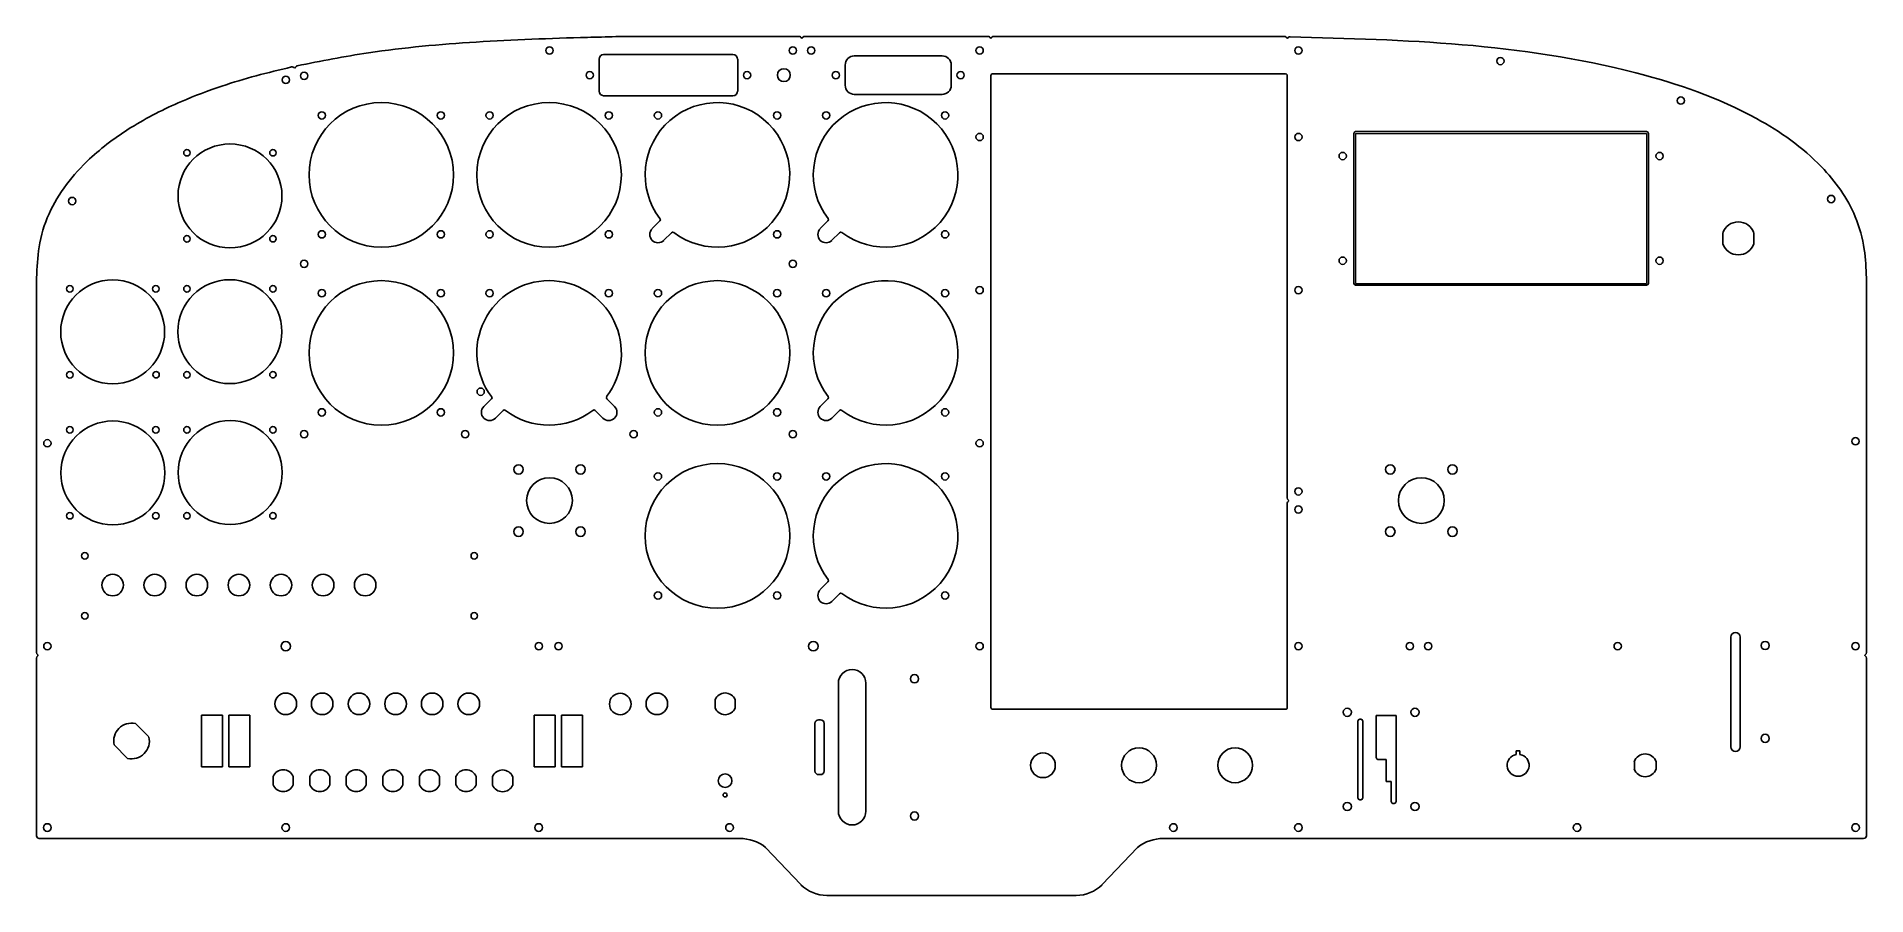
# Model space of a CAD drawing. Extents: x 1020 to 2020, y 745 to 1214.
import ezdxf

# ---------------------------------------------------------------- set-up
doc = ezdxf.new("R2010")
doc.units = 0
doc.header["$MEASUREMENT"] = 0
doc.layers.add('DEFAULT', color=7, linetype='Continuous')

msp = doc.modelspace()

# ---------------------------------------------------------------- linework, layer by layer
at = {"color": 7}
for p, q in [((1741.3, 1162.3), (1900.3, 1162.3)), ((1741.3, 1078.3), (1900.3, 1078.3)), ((1946.4, 826), (1946.4, 886)), ((1951.4, 886), (1951.4, 826)), ((1542.9, 846.5), (1702.9, 846.5)), ((1829.1, 823.9), (1831.1, 823.9)), ((1829.1, 823.9), (1829.1, 821.8)), ((1831.1, 823.9), (1831.1, 821.8))]:
    msp.add_line(p, q, dxfattribs=at)
at = {"color": 7, "lineweight": 0}
for p, q in [((1741.3, 1161.3), (1900.3, 1161.3)), ((1741.3, 1079.3), (1900.3, 1079.3))]:
    msp.add_line(p, q, dxfattribs=at)
at = {"color": 7}
for centre, radius, start, end in [((1741.3, 1161.3), 1, 90, 180), ((1900.3, 1161.3), 1, 360, 90), ((1741.3, 1079.3), 1, 180, 270), ((1900.3, 1079.3), 1, 270, 0), ((1948.9, 886), 2.5, 90, 180), ((1948.9, 886), 2.5, 0, 90), ((1702.9, 847.5), 1, 270, 315.009), ((1702.9, 847.5), 1, 315.009, 0.0181), ((1830.1, 815.9), 6, 99.5941, 184.797), ((1830.1, 815.9), 6, 355.203, 80.4059), ((1948.9, 826), 2.5, 180, 270), ((1948.9, 826), 2.5, 270, 0), ((1830.1, 815.9), 6, 184.797, 270), ((1830.1, 815.9), 6, 270, 355.203)]:
    msp.add_arc(centre, radius, start, end, dxfattribs=at)
at = {"layer": 'DEFAULT', "color": 7}
for p, q in [((1336.9, 1214.2), (1437.2, 1214.2)), ((1440.2, 1214.2), (1540.4, 1214.2)), ((1543.4, 1214.2), (1702.4, 1214.2)), ((1327.8, 1201.8), (1327.8, 1184.4)), ((1330.3, 1204.3), (1401, 1204.3)), ((1403.6, 1201.8), (1403.6, 1184.4)), ((1467.3, 1203.6), (1515.3, 1203.6)), ((1462.3, 1198.6), (1462.3, 1187.6)), ((1462.3, 1198.6), (1462.3, 1187.6)), ((1520.3, 1198.6), (1520.3, 1187.6)), ((1520.3, 1187.6), (1520.3, 1198.6)), ((1541.9, 847.5), (1541.9, 1192.9)), ((1542.9, 1193.9), (1702.9, 1193.9)), ((1703.9, 1192.9), (1703.9, 962.1)), ((1330.3, 1181.8), (1401, 1181.8)), ((1467.3, 1182.6), (1515.3, 1182.6)), ((1515.3, 1182.6), (1467.3, 1182.6)), ((1740.3, 1161.3), (1740.3, 1079.3)), ((1901.3, 1161.3), (1901.3, 1079.3)), ((1356.8, 1109.2), (1361, 1113.4)), ((1448.7, 1109.2), (1452.9, 1113.4)), ((1363.2, 1102.9), (1367.4, 1107)), ((1455.1, 1102.9), (1459.2, 1107)), ((1941.9, 1106.8), (1941.9, 1100.9)), ((1958.9, 1100.9), (1958.9, 1106.8)), ((1020.4, 877.5), (1020.4, 1082.3)), ((2020.4, 1082.3), (2020.4, 877.5)), ((1264.8, 1012), (1269, 1016.2)), ((1336.2, 1012), (1332.1, 1016.2)), ((1448.7, 1012), (1452.9, 1016.2)), ((1271.2, 1005.6), (1275.4, 1009.8)), ((1329.9, 1005.6), (1325.7, 1009.8)), ((1455.1, 1005.6), (1459.2, 1009.8)), ((1703.9, 959.1), (1703.9, 847.5)), ((1448.7, 911.9), (1452.9, 916.1)), ((1455.1, 905.5), (1459.2, 909.7)), ((1020.4, 777.4), (1020.4, 874.5)), ((2020.4, 874.5), (2020.4, 777.4)), ((1458.6, 860.8), (1458.6, 790.8)), ((1458.6, 860.8), (1458.6, 790.8)), ((1473.6, 860.8), (1473.6, 790.8)), ((1473.6, 790.8), (1473.6, 860.8)), ((1391.2, 851.7), (1391.2, 847.2)), ((1402.2, 847.2), (1402.2, 851.7)), ((1110.5, 843.3), (1110.5, 815.1)), ((1122, 843.3), (1110.5, 843.3)), ((1122, 815.1), (1122, 843.3)), ((1125.4, 843.3), (1125.4, 815.1)), ((1136.9, 843.3), (1125.4, 843.3)), ((1136.9, 815.1), (1136.9, 843.3)), ((1292.3, 843.3), (1292.3, 815.1)), ((1303.8, 843.3), (1292.3, 843.3)), ((1303.8, 815.1), (1303.8, 843.3)), ((1307.2, 843.3), (1307.2, 815.1)), ((1318.7, 843.3), (1307.2, 843.3)), ((1318.7, 815.1), (1318.7, 843.3)), ((1448.8, 840.8), (1447.8, 840.8)), ((1742.5, 840.1), (1742.5, 798.1)), ((1744.2, 841.1), (1743.5, 841.1)), ((1745.2, 798.1), (1745.2, 840.1)), ((1752.5, 843.1), (1752.5, 820.1)), ((1763.4, 843.1), (1752.5, 843.1)), ((1763.4, 796.1), (1763.4, 843.1)), ((1081.8, 831.4), (1074.4, 838.7)), ((1445.8, 838.8), (1445.8, 812.8)), ((1450.8, 812.8), (1450.8, 838.8)), ((1062.8, 827), (1070.1, 819.7)), ((1110.5, 815.1), (1122, 815.1)), ((1125.4, 815.1), (1136.9, 815.1)), ((1292.3, 815.1), (1303.8, 815.1)), ((1307.2, 815.1), (1318.7, 815.1)), ((1447.8, 810.8), (1448.8, 810.8)), ((1753.5, 819.1), (1758, 819.1)), ((1758, 819.1), (1758, 807.1)), ((1893.6, 817.8), (1893.6, 814)), ((1905.5, 814), (1905.5, 817.8)), ((1149.7, 809.7), (1149.7, 805.2)), ((1160.7, 805.2), (1160.7, 809.7)), ((1169.7, 809.8), (1169.7, 805.2)), ((1180.7, 805.2), (1180.7, 809.8)), ((1189.6, 809.7), (1189.6, 805.2)), ((1200.6, 805.2), (1200.6, 809.7)), ((1209.6, 809.8), (1209.6, 805.2)), ((1220.6, 805.2), (1220.6, 809.8)), ((1229.6, 809.7), (1229.6, 805.2)), ((1240.6, 805.2), (1240.6, 809.7)), ((1249.6, 809.7), (1249.6, 805.2)), ((1260.6, 805.2), (1260.6, 809.7)), ((1269.6, 809.7), (1269.6, 805.1)), ((1280.6, 805.1), (1280.6, 809.7)), ((1758, 807.1), (1760.7, 807.1)), ((1760.7, 807.1), (1760.7, 796.1)), ((1744.2, 797.1), (1743.5, 797.1)), ((1761.7, 795.1), (1762.4, 795.1)), ((1404.6, 775.9), (1021.9, 775.9)), ((1438.1, 750.7), (1418.8, 771)), ((1622.1, 771), (1602.7, 750.7)), ((2018.9, 775.9), (1636.2, 775.9)), ((1588.6, 744.8), (1452.3, 744.8))]:
    msp.add_line(p, q, dxfattribs=at)
at = {"layer": 'DEFAULT', "color": 7, "lineweight": 0}
for p, q in [((1741.3, 1161.3), (1741.3, 1079.3)), ((1900.3, 1161.3), (1900.3, 1079.3))]:
    msp.add_line(p, q, dxfattribs=at)
at = {"layer": 'DEFAULT', "color": 7}
for centre, radius, start, end in [((1437.2, 1212.7), 1.5, 28.0727, 90.0001), ((1438.7, 1213.5), 0.2, 208.0727, 270.0002), ((1438.7, 1213.5), 0.2, 270.0002, 331.9278), ((1440.2, 1212.7), 1.5, 89.9999, 151.9273), ((1540.4, 1212.7), 1.5, 28.0725, 90), ((1541.9, 1213.5), 0.2, 208.0725, 270), ((1541.9, 1213.5), 0.2, 270, 331.9275), ((1543.4, 1212.7), 1.5, 90, 151.9275), ((1702.4, 1212.7), 1.5, 24.4005, 90), ((1704, 1213.4), 0.2, 204.4005, 266.5586), ((1704, 1213.4), 0.2, 266.5586, 328.7168), ((1705.4, 1212.5), 1.5, 88.5919, 148.7168), ((1300.7, 1206.6), 2, 90, 180), ((1300.7, 1206.6), 2, 180, 270), ((1300.7, 1206.6), 2, 0, 90), ((1300.7, 1206.6), 2, 270, 0), ((1330.3, 1201.8), 2.52, 90, 180), ((1401, 1201.8), 2.52, 360, 90), ((1433.7, 1206.6), 2, 90, 180), ((1433.7, 1206.6), 2, 180, 270), ((1433.7, 1206.6), 2, 360, 90), ((1433.7, 1206.6), 2, 270, 0), ((1443.7, 1206.6), 2, 90, 180), ((1443.7, 1206.6), 2, 180, 270), ((1443.7, 1206.6), 2, 360, 90), ((1443.7, 1206.6), 2, 270, 0), ((1467.3, 1198.6), 5, 90, 180), ((1515.3, 1198.6), 5, 360, 90), ((1535.8, 1206.6), 2, 90, 180), ((1535.8, 1206.6), 2, 180, 270), ((1535.8, 1206.6), 2, 0, 90), ((1535.8, 1206.6), 2, 270, 360), ((1710, 1206.6), 2, 90, 180), ((1710, 1206.6), 2, 180, 270), ((1710, 1206.6), 2, 360, 90), ((1710, 1206.6), 2, 270, 0), ((1820.4, 1200.8), 2, 90, 180), ((1820.4, 1200.8), 2, 180, 270), ((1820.4, 1200.8), 2, 360, 90), ((1820.4, 1200.8), 2, 270, 360), ((1156.6, 1190.5), 2, 90, 180), ((1156.6, 1190.5), 2, 90, 180), ((1156.6, 1190.5), 2, 180, 270), ((1156.6, 1190.5), 2, 180, 270), ((1156.6, 1190.5), 2, 0, 90), ((1156.6, 1190.5), 2, 0, 90), ((1156.6, 1190.5), 2, 270, 360), ((1156.6, 1190.5), 2, 270, 360), ((1160.1, 1196.1), 1.5, 40.33, 103.2693), ((1161.5, 1197.3), 0.3, 220.33, 278.7192), ((1161.5, 1197.3), 0.3, 278.7192, 337.1083), ((1163.7, 1196.3), 2.07, 114.0687, 157.1083), ((1166.6, 1192.7), 2, 90, 180), ((1166.6, 1192.7), 2, 180, 270), ((1166.6, 1192.7), 2, 0, 90), ((1166.6, 1192.7), 2, 270, 0), ((1322.7, 1193.1), 2, 90, 180), ((1322.7, 1193.1), 2, 180, 270), ((1322.7, 1193.1), 2, 0, 90), ((1322.7, 1193.1), 2, 270, 0), ((1408.7, 1193.1), 2, 90, 180), ((1408.7, 1193.1), 2, 180, 270), ((1408.7, 1193.1), 2, 0, 90), ((1408.7, 1193.1), 2, 270, 0), ((1428.8, 1193.1), 3.5, 90, 180), ((1428.8, 1193.1), 3.5, 180, 270), ((1428.8, 1193.1), 3.5, 0, 90), ((1428.8, 1193.1), 3.5, 270, 0), ((1457.2, 1193.1), 2, 90, 180), ((1457.2, 1193.1), 2, 180, 270), ((1457.2, 1193.1), 2, 0, 90), ((1457.2, 1193.1), 2, 270, 0), ((1525.4, 1193.1), 2, 90, 180), ((1525.4, 1193.1), 2, 180, 270), ((1525.4, 1193.1), 2, 360, 90), ((1525.4, 1193.1), 2, 270, 0), ((1542.9, 1192.9), 1, 90, 180), ((1702.9, 1192.9), 1, 0, 90), ((1330.3, 1184.4), 2.52, 180, 270), ((1401, 1184.4), 2.53, 270, 360), ((1467.3, 1187.6), 5, 180, 270), ((1515.3, 1187.6), 5, 270, 360), ((1919, 1179.2), 2, 90, 180), ((1919, 1179.2), 2, 0, 90), ((1208.8, 1138.6), 39.5, 90, 180), ((1176.3, 1171.1), 2, 90, 180), ((1176.3, 1171.1), 2, 180, 270), ((1176.3, 1171.1), 2, 0, 90), ((1176.3, 1171.1), 2, 270, 0), ((1208.8, 1138.6), 39.5, 0, 90), ((1241.3, 1171.1), 2, 90, 180), ((1241.3, 1171.1), 2, 180, 270), ((1241.3, 1171.1), 2, 0, 90), ((1241.3, 1171.1), 2, 270, 360), ((1300.5, 1138.6), 39.5, 90, 180), ((1268, 1171.1), 2, 90, 180), ((1268, 1171.1), 2, 180, 270), ((1268, 1171.1), 2, 0, 90), ((1268, 1171.1), 2, 270, 360), ((1300.5, 1138.6), 39.5, 0, 90), ((1333.1, 1171.1), 2, 90, 180), ((1333.1, 1171.1), 2, 180, 270), ((1333.1, 1171.1), 2, 0, 90), ((1333.1, 1171.1), 2, 270, 360), ((1360, 1171.1), 2, 90, 180), ((1360, 1171.1), 2, 180, 270), ((1360, 1171.1), 2, 0, 90), ((1360, 1171.1), 2, 270, 360), ((1392.5, 1138.6), 39.5, 45.0104, 131.1079), ((1425.1, 1171.1), 2, 90, 180), ((1425.1, 1171.1), 2, 180, 270), ((1425.1, 1171.1), 2, 0, 90), ((1425.1, 1171.1), 2, 270, 0), ((1451.9, 1171.1), 2, 90, 180), ((1451.9, 1171.1), 2, 180, 270), ((1451.9, 1171.1), 2, 0, 90), ((1451.9, 1171.1), 2, 270, 360), ((1484.4, 1138.6), 39.5, 45.0104, 131.1079), ((1516.9, 1171.1), 2, 90, 180), ((1516.9, 1171.1), 2, 180, 270), ((1516.9, 1171.1), 2, 360, 90), ((1516.9, 1171.1), 2, 270, 0), ((1919, 1179.2), 2, 180, 270), ((1919, 1179.2), 2, 270, 0), ((1392.5, 1138.6), 39.5, 131.1079, 217.2054), ((1392.5, 1138.6), 39.5, 318.913, 45.0104), ((1484.4, 1138.6), 39.5, 131.1079, 217.2054), ((1484.4, 1138.6), 39.5, 318.913, 45.0104), ((1535.8, 1159.3), 2, 90, 180), ((1535.8, 1159.3), 2, 360, 90), ((1710, 1159.3), 2, 90, 180), ((1710, 1159.3), 2, 0, 90), ((1126.1, 1127.1), 28.4, 90, 180), ((1102.6, 1150.7), 1.78, 90, 180), ((1102.6, 1150.7), 1.78, 180, 270), ((1102.6, 1150.7), 1.78, 0, 90), ((1102.6, 1150.7), 1.78, 270, 360), ((1126.1, 1127.1), 28.4, 0, 90), ((1149.6, 1150.7), 1.78, 90, 180), ((1149.6, 1150.7), 1.78, 180, 270), ((1149.6, 1150.7), 1.78, 360, 90), ((1149.6, 1150.7), 1.78, 270, 0), ((1535.8, 1159.3), 2, 180, 270), ((1535.8, 1159.3), 2, 270, 360), ((1710, 1159.3), 2, 180, 270), ((1710, 1159.3), 2, 270, 0), ((1734.2, 1148.9), 2, 90, 180), ((1734.2, 1148.9), 2, 360, 90), ((1907.4, 1148.9), 2, 90, 180), ((1907.4, 1148.9), 2, 360, 90), ((1734.2, 1148.9), 2, 180, 270), ((1734.2, 1148.9), 2, 270, 360), ((1907.4, 1148.9), 2, 180, 270), ((1907.4, 1148.9), 2, 270, 0), ((1208.8, 1138.6), 39.5, 180, 270), ((1208.8, 1138.6), 39.5, 270, 0), ((1300.5, 1138.6), 39.5, 180, 270), ((1300.5, 1138.6), 39.5, 270, 0), ((1039.9, 1124.3), 2, 90, 180), ((1039.9, 1124.3), 2, 180, 270), ((1039.9, 1124.3), 2, 0, 90), ((1039.9, 1124.3), 2, 270, 0), ((1126.1, 1127.1), 28.4, 180, 270), ((1126.1, 1127.1), 28.4, 270, 0), ((2001.2, 1125.4), 2, 90, 180), ((2001.2, 1125.4), 2, 180, 270), ((2001.2, 1125.4), 2, 0, 90), ((2001.2, 1125.4), 2, 270, 0), ((1360.3, 1114.1), 1, 315.0105, 37.2054), ((1392.5, 1138.6), 39.5, 232.8155, 318.913), ((1452.2, 1114.1), 1, 315.0105, 37.2054), ((1484.4, 1138.6), 39.5, 232.8155, 318.913), ((1950.4, 1103.9), 9, 90, 160.8119), ((1950.4, 1103.9), 9, 19.1881, 90), ((1102.6, 1103.6), 1.78, 90, 180), ((1102.6, 1103.6), 1.78, 180, 270), ((1102.6, 1103.6), 1.78, 0, 90), ((1102.6, 1103.6), 1.78, 270, 360), ((1149.6, 1103.7), 1.78, 90, 180), ((1149.6, 1103.7), 1.78, 180, 270), ((1149.6, 1103.7), 1.78, 360, 90), ((1149.6, 1103.7), 1.78, 270, 360), ((1176.3, 1106.1), 2, 90, 180), ((1176.3, 1106.1), 2, 180, 270), ((1176.3, 1106.1), 2, 0, 90), ((1176.3, 1106.1), 2, 270, 360), ((1241.3, 1106.1), 2, 90, 180), ((1241.3, 1106.1), 2, 180, 270), ((1241.3, 1106.1), 2, 0, 90), ((1241.3, 1106.1), 2, 270, 360), ((1268, 1106.1), 2, 90, 180), ((1268, 1106.1), 2, 180, 270), ((1268, 1106.1), 2, 0, 90), ((1268, 1106.1), 2, 270, 0), ((1333.1, 1106.1), 2, 90, 180), ((1333.1, 1106.1), 2, 180, 270), ((1333.1, 1106.1), 2, 360, 90), ((1333.1, 1106.1), 2, 270, 0), ((1360, 1106), 4.5, 135.0109, 225.0109), ((1360, 1106), 4.5, 225.0109, 315.0109), ((1368.1, 1106.3), 1, 52.8155, 135.0105), ((1425.1, 1106.1), 2, 90, 180), ((1425.1, 1106.1), 2, 180, 270), ((1425.1, 1106.1), 2, 0, 90), ((1425.1, 1106.1), 2, 270, 360), ((1451.9, 1106), 4.5, 135.0109, 225.0109), ((1451.9, 1106), 4.5, 225.0109, 315.0109), ((1459.9, 1106.3), 1, 52.8155, 135.0105), ((1516.9, 1106.1), 2, 90, 180), ((1516.9, 1106.1), 2, 180, 270), ((1516.9, 1106.1), 2, 0, 90), ((1516.9, 1106.1), 2, 270, 360), ((1950.4, 1103.9), 9, 199.1881, 270), ((1950.4, 1103.9), 9, 270, 340.8119), ((1166.6, 1090), 2, 90, 180), ((1166.6, 1090), 2, 0, 90), ((1433.7, 1090), 2, 90, 180), ((1433.7, 1090), 2, 0, 90), ((1734.2, 1091.7), 2, 90, 180), ((1734.2, 1091.7), 2, 180, 270), ((1734.2, 1091.7), 2, 0, 90), ((1734.2, 1091.7), 2, 270, 0), ((1907.4, 1091.7), 2, 90, 180), ((1907.4, 1091.7), 2, 180, 270), ((1907.4, 1091.7), 2, 360, 90), ((1907.4, 1091.7), 2, 270, 0), ((1062, 1052.8), 28.4, 90, 180), ((1062, 1052.8), 28.4, 0, 90), ((1126, 1052.9), 28.4, 90, 180), ((1126, 1052.9), 28.4, 0, 90), ((1166.6, 1090), 2, 180, 270), ((1166.6, 1090), 2, 270, 0), ((1208.8, 1041.3), 39.5, 90, 180), ((1208.8, 1041.3), 39.5, 0, 90), ((1300.5, 1041.3), 39.5, 90.0018, 153.6066), ((1300.5, 1041.3), 39.5, 26.3971, 90.0018), ((1392.5, 1041.3), 39.5, 90, 180), ((1392.5, 1041.3), 39.5, 0, 90), ((1433.7, 1090), 2, 180, 270), ((1433.7, 1090), 2, 270, 360), ((1484.4, 1041.3), 39.5, 45.0104, 131.1079), ((1038.6, 1076.3), 1.78, 90, 180), ((1038.6, 1076.3), 1.78, 180, 270), ((1038.6, 1076.3), 1.78, 0, 90), ((1038.6, 1076.3), 1.78, 270, 0), ((1085.6, 1076.3), 1.78, 90, 180), ((1085.6, 1076.3), 1.78, 180, 270), ((1085.6, 1076.3), 1.78, 360, 90), ((1085.6, 1076.3), 1.78, 270, 360), ((1102.6, 1076.3), 1.78, 90, 180), ((1102.6, 1076.3), 1.78, 180, 270), ((1102.6, 1076.3), 1.78, 0, 90), ((1102.6, 1076.3), 1.78, 270, 360), ((1149.6, 1076.3), 1.78, 90, 180), ((1149.6, 1076.3), 1.78, 180, 270), ((1149.6, 1076.3), 1.78, 0, 90), ((1149.6, 1076.3), 1.78, 270, 360), ((1176.3, 1073.9), 2, 90, 180), ((1176.3, 1073.9), 2, 180, 270), ((1176.3, 1073.9), 2, 360, 90), ((1176.3, 1073.9), 2, 270, 0), ((1241.3, 1073.9), 2, 90, 180), ((1241.3, 1073.9), 2, 180, 270), ((1241.3, 1073.9), 2, 0, 90), ((1241.3, 1073.9), 2, 270, 0), ((1268, 1073.9), 2, 90, 180), ((1268, 1073.9), 2, 180, 270), ((1268, 1073.9), 2, 0, 90), ((1268, 1073.9), 2, 270, 360), ((1333.1, 1073.9), 2, 90, 180), ((1333.1, 1073.9), 2, 180, 270), ((1333.1, 1073.9), 2, 0, 90), ((1333.1, 1073.9), 2, 270, 0), ((1360, 1073.9), 2, 90, 180), ((1360, 1073.9), 2, 180, 270), ((1360, 1073.9), 2, 360, 90), ((1360, 1073.9), 2, 270, 0), ((1425.1, 1073.9), 2, 90, 180), ((1425.1, 1073.9), 2, 180, 270), ((1425.1, 1073.9), 2, 0, 90), ((1425.1, 1073.9), 2, 270, 0), ((1484.4, 1041.3), 39.5, 131.1079, 217.2054), ((1451.9, 1073.9), 2, 90, 180), ((1451.9, 1073.9), 2, 180, 270), ((1451.9, 1073.9), 2, 360, 90), ((1451.9, 1073.9), 2, 270, 0), ((1516.9, 1073.9), 2, 90, 180), ((1516.9, 1073.9), 2, 180, 270), ((1516.9, 1073.9), 2, 0, 90), ((1516.9, 1073.9), 2, 270, 0), ((1535.8, 1075.6), 2, 90, 180), ((1535.8, 1075.6), 2, 180, 270), ((1535.8, 1075.6), 2, 360, 90), ((1535.8, 1075.6), 2, 270, 0), ((1710, 1075.6), 2, 90, 180), ((1710, 1075.6), 2, 180, 270), ((1710, 1075.6), 2, 0, 90), ((1710, 1075.6), 2, 270, 0), ((1484.4, 1041.3), 39.5, 318.913, 45.0104), ((1062, 1052.8), 28.4, 180, 270), ((1062, 1052.8), 28.4, 270, 0), ((1126, 1052.9), 28.4, 180, 270), ((1126, 1052.9), 28.4, 270, 0), ((1300.5, 1041.3), 39.5, 153.6066, 217.2114), ((1300.5, 1041.3), 39.5, 322.7923, 26.3971), ((1208.8, 1041.3), 39.5, 180, 270), ((1208.8, 1041.3), 39.5, 270, 0), ((1392.5, 1041.3), 39.5, 180, 270), ((1392.5, 1041.3), 39.5, 270, 0), ((1038.6, 1029.3), 1.78, 90, 180), ((1038.6, 1029.3), 1.78, 360, 90), ((1085.7, 1029.4), 1.78, 90, 180), ((1085.7, 1029.4), 1.78, 0, 90), ((1102.6, 1029.3), 1.78, 90, 180), ((1102.6, 1029.3), 1.78, 0, 90), ((1149.6, 1029.4), 1.78, 90, 180), ((1149.6, 1029.4), 1.78, 0, 90), ((1038.6, 1029.3), 1.78, 180, 270), ((1038.6, 1029.3), 1.78, 270, 0), ((1085.7, 1029.4), 1.78, 180, 270), ((1085.7, 1029.4), 1.78, 270, 360), ((1102.6, 1029.3), 1.78, 180, 270), ((1102.6, 1029.3), 1.78, 270, 360), ((1149.6, 1029.4), 1.78, 180, 270), ((1149.6, 1029.4), 1.78, 270, 360), ((1263.1, 1020.1), 2, 90, 180), ((1263.1, 1020.1), 2, 180, 270), ((1263.1, 1020.1), 2, 0, 90), ((1263.1, 1020.1), 2, 270, 0), ((1176.3, 1008.8), 2, 90, 180), ((1176.3, 1008.8), 2, 360, 90), ((1241.3, 1008.8), 2, 90, 180), ((1241.3, 1008.8), 2, 0, 90), ((1268, 1008.8), 4.5, 135.0109, 225.0109), ((1268.3, 1016.9), 1, 315.0105, 37.2051), ((1276.1, 1009.1), 1, 52.8172, 135.0105), ((1325, 1009.1), 1, 44.9895, 127.1834), ((1332.8, 1016.9), 1, 142.7949, 224.9895), ((1333.1, 1008.8), 4.5, 314.9891, 44.9891), ((1360, 1008.8), 2, 90, 180), ((1360, 1008.8), 2, 0, 90), ((1425.1, 1008.8), 2, 90, 180), ((1425.1, 1008.8), 2, 0, 90), ((1451.9, 1008.8), 4.5, 135.0109, 225.0109), ((1452.2, 1016.9), 1, 315.0105, 37.2054), ((1459.9, 1009.1), 1, 52.8155, 135.0105), ((1484.4, 1041.3), 39.5, 232.8155, 318.913), ((1516.9, 1008.8), 2, 90, 180), ((1516.9, 1008.8), 2, 0, 90), ((1062.1, 975.7), 28.4, 90, 180), ((1038.6, 999.3), 1.78, 90, 180), ((1038.6, 999.3), 1.78, 0, 90), ((1062.1, 975.7), 28.4, 360, 90), ((1085.6, 999.3), 1.78, 90, 180), ((1085.6, 999.3), 1.78, 360, 90), ((1126.2, 975.9), 28.4, 90, 180), ((1102.6, 999.3), 1.78, 90, 180), ((1102.6, 999.3), 1.78, 360, 90), ((1126.2, 975.9), 28.4, 0, 90), ((1149.6, 999.3), 1.78, 90, 180), ((1149.6, 999.3), 1.78, 360, 90), ((1176.3, 1008.8), 2, 180, 270), ((1176.3, 1008.8), 2, 270, 360), ((1241.3, 1008.8), 2, 180, 270), ((1241.3, 1008.8), 2, 270, 0), ((1268, 1008.8), 4.5, 225.0109, 315.0109), ((1300.5, 1041.3), 39.5, 232.8172, 307.192), ((1333.1, 1008.8), 4.5, 224.9891, 314.9891), ((1360, 1008.8), 2, 180, 270), ((1360, 1008.8), 2, 270, 0), ((1425.1, 1008.8), 2, 180, 270), ((1425.1, 1008.8), 2, 270, 0), ((1451.9, 1008.8), 4.5, 225.0109, 315.0109), ((1516.9, 1008.8), 2, 180, 270), ((1516.9, 1008.8), 2, 270, 0), ((1026.3, 991.9), 2, 90, 180), ((1026.3, 991.9), 2, 180, 270), ((1026.3, 991.9), 2, 360, 90), ((1026.3, 991.9), 2, 270, 360), ((1038.6, 999.3), 1.78, 180, 270), ((1038.6, 999.3), 1.78, 270, 360), ((1085.6, 999.3), 1.78, 180, 270), ((1085.6, 999.3), 1.78, 270, 360), ((1102.6, 999.3), 1.78, 180, 270), ((1102.6, 999.3), 1.78, 270, 360), ((1149.6, 999.3), 1.78, 180, 270), ((1149.6, 999.3), 1.78, 270, 360), ((1166.6, 996.9), 2, 90, 180), ((1166.6, 996.9), 2, 180, 270), ((1166.6, 996.9), 2, 0, 90), ((1166.6, 996.9), 2, 270, 0), ((1254.6, 996.9), 2, 90, 180), ((1254.6, 996.9), 2, 180, 270), ((1254.6, 996.9), 2, 0, 90), ((1254.6, 996.9), 2, 270, 0), ((1346.7, 996.9), 2, 90, 180), ((1346.7, 996.9), 2, 180, 270), ((1346.7, 996.9), 2, 0, 90), ((1346.7, 996.9), 2, 270, 360), ((1433.7, 996.9), 2, 90, 180), ((1433.7, 996.9), 2, 180, 270), ((1433.7, 996.9), 2, 0, 90), ((1433.7, 996.9), 2, 270, 360), ((1535.8, 991.9), 2, 90, 180), ((1535.8, 991.9), 2, 180, 270), ((1535.8, 991.9), 2, 0, 90), ((1535.8, 991.9), 2, 270, 0), ((2014.5, 993), 2, 90, 180), ((2014.5, 993), 2, 180, 270), ((2014.5, 993), 2, 360, 90), ((2014.5, 993), 2, 270, 0), ((1283.8, 977.6), 2.6, 90, 180), ((1283.8, 977.6), 2.6, 0, 90), ((1317.7, 977.6), 2.6, 90, 180), ((1317.7, 977.6), 2.6, 360, 90), ((1392.5, 941.3), 39.5, 90, 180), ((1392.5, 941.3), 39.5, 0, 90), ((1484.4, 941.3), 39.5, 45.0104, 131.1079), ((1760.2, 977.6), 2.6, 90, 180), ((1760.2, 977.6), 2.6, 0, 90), ((1794.2, 977.6), 2.6, 90, 180), ((1794.2, 977.6), 2.6, 0, 90), ((1062.1, 975.7), 28.4, 180, 270), ((1062.1, 975.7), 28.4, 270, 0), ((1126.2, 975.9), 28.4, 180, 270), ((1126.2, 975.9), 28.4, 270, 360), ((1283.8, 977.6), 2.6, 180, 270), ((1283.8, 977.6), 2.6, 270, 360), ((1300.7, 960.6), 12.5, 90, 180), ((1300.7, 960.6), 12.5, 0, 90), ((1317.7, 977.6), 2.6, 180, 270), ((1317.7, 977.6), 2.6, 270, 360), ((1360, 973.8), 2, 90, 180), ((1360, 973.8), 2, 180, 270), ((1360, 973.8), 2, 360, 90), ((1360, 973.8), 2, 270, 360), ((1425.1, 973.8), 2, 90, 180), ((1425.1, 973.8), 2, 180, 270), ((1425.1, 973.8), 2, 360, 90), ((1425.1, 973.8), 2, 270, 0), ((1484.4, 941.3), 39.5, 131.1079, 217.2054), ((1451.9, 973.8), 2, 90, 180), ((1451.9, 973.8), 2, 180, 270), ((1451.9, 973.8), 2, 360, 90), ((1451.9, 973.8), 2, 270, 0), ((1516.9, 973.8), 2, 90, 180), ((1516.9, 973.8), 2, 180, 270), ((1516.9, 973.8), 2, 0, 90), ((1516.9, 973.8), 2, 270, 0), ((1760.2, 977.6), 2.6, 180, 270), ((1760.2, 977.6), 2.6, 270, 360), ((1777.2, 960.6), 12.5, 90, 180), ((1777.2, 960.6), 12.5, 0, 90), ((1794.2, 977.6), 2.6, 180, 270), ((1794.2, 977.6), 2.6, 270, 360), ((1300.7, 960.6), 12.5, 180, 270), ((1300.7, 960.6), 12.5, 270, 360), ((1484.4, 941.3), 39.5, 318.913, 45.0104), ((1705.4, 962.1), 1.5, 180, 236.4427), ((1705.4, 959.1), 1.5, 123.5573, 180), ((1704.4, 960.6), 0.3, 0, 56.4427), ((1704.4, 960.6), 0.3, 303.5573, 0), ((1710, 965.6), 2, 90, 180), ((1710, 965.6), 2, 180, 270), ((1710, 965.6), 2, 360, 90), ((1710, 965.6), 2, 270, 360), ((1777.2, 960.6), 12.5, 180, 270), ((1777.2, 960.6), 12.5, 270, 0), ((1038.6, 952.3), 1.78, 90, 180), ((1038.6, 952.3), 1.78, 180, 270), ((1038.6, 952.3), 1.78, 360, 90), ((1038.6, 952.3), 1.78, 270, 0), ((1085.6, 952.3), 1.78, 90, 180), ((1085.6, 952.3), 1.78, 180, 270), ((1085.6, 952.3), 1.78, 0, 90), ((1085.6, 952.3), 1.78, 270, 360), ((1102.6, 952.3), 1.78, 90, 180), ((1102.6, 952.3), 1.78, 180, 270), ((1102.6, 952.3), 1.78, 0, 90), ((1102.6, 952.3), 1.78, 270, 0), ((1149.6, 952.3), 1.78, 90, 180), ((1149.6, 952.3), 1.78, 180, 270), ((1149.6, 952.3), 1.78, 360, 90), ((1149.6, 952.3), 1.78, 270, 0), ((1710, 955.7), 2, 90, 180), ((1710, 955.7), 2, 180, 270), ((1710, 955.7), 2, 360, 90), ((1710, 955.7), 2, 270, 0), ((1283.8, 943.6), 2.6, 90, 180), ((1283.8, 943.6), 2.6, 180, 270), ((1283.8, 943.6), 2.6, 360, 90), ((1283.8, 943.6), 2.6, 270, 0), ((1317.7, 943.6), 2.6, 90, 180), ((1317.7, 943.6), 2.6, 180, 270), ((1317.7, 943.6), 2.6, 360, 90), ((1317.7, 943.6), 2.6, 270, 360), ((1392.5, 941.3), 39.5, 180, 270), ((1392.5, 941.3), 39.5, 270, 0), ((1760.2, 943.6), 2.6, 90, 180), ((1760.2, 943.6), 2.6, 180, 270), ((1760.2, 943.6), 2.6, 0, 90), ((1760.2, 943.6), 2.6, 270, 360), ((1794.2, 943.6), 2.6, 90, 180), ((1794.2, 943.6), 2.6, 180, 270), ((1794.2, 943.6), 2.6, 0, 90), ((1794.2, 943.6), 2.6, 270, 360), ((1046.8, 930.4), 1.78, 90, 180), ((1046.8, 930.4), 1.78, 180, 270), ((1046.8, 930.4), 1.78, 0, 90), ((1046.8, 930.4), 1.78, 270, 0), ((1259.6, 930.4), 1.78, 90, 180), ((1259.6, 930.4), 1.78, 180, 270), ((1259.6, 930.4), 1.78, 0, 90), ((1259.6, 930.4), 1.78, 270, 360), ((1062, 914.4), 5.9, 90, 180), ((1062, 914.4), 5.9, 90, 180), ((1062, 914.4), 5.9, 0, 90), ((1062, 914.4), 5.9, 0, 90), ((1085, 914.4), 5.9, 90, 180), ((1085, 914.4), 5.9, 0, 90), ((1108, 914.4), 5.9, 90, 180), ((1108, 914.4), 5.9, 0, 90), ((1131, 914.4), 5.9, 90, 180), ((1131, 914.4), 5.9, 0, 90), ((1154, 914.4), 5.9, 90, 180), ((1154, 914.4), 5.9, 0, 90), ((1177, 914.4), 5.9, 90, 180), ((1177, 914.4), 5.9, 0, 90), ((1200, 914.4), 5.9, 90, 180), ((1200, 914.4), 5.9, 360, 90), ((1062, 914.4), 5.9, 180, 270), ((1062, 914.4), 5.9, 180, 270), ((1062, 914.4), 5.9, 270, 0), ((1062, 914.4), 5.9, 270, 0), ((1085, 914.4), 5.9, 180, 270), ((1085, 914.4), 5.9, 270, 0), ((1108, 914.4), 5.9, 180, 270), ((1108, 914.4), 5.9, 270, 360), ((1131, 914.4), 5.9, 180, 270), ((1131, 914.4), 5.9, 270, 0), ((1154, 914.4), 5.9, 180, 270), ((1154, 914.4), 5.9, 270, 360), ((1177, 914.4), 5.9, 180, 270), ((1177, 914.4), 5.9, 270, 0), ((1200, 914.4), 5.9, 180, 270), ((1200, 914.4), 5.9, 270, 360), ((1360, 908.7), 2, 90, 180), ((1360, 908.7), 2, 0, 90), ((1425.1, 908.7), 2, 90, 180), ((1425.1, 908.7), 2, 0, 90), ((1451.9, 908.7), 4.5, 135.0109, 225.0109), ((1452.2, 916.8), 1, 315.0105, 37.2054), ((1484.4, 941.3), 39.5, 232.8155, 318.913), ((1516.9, 908.7), 2, 90, 180), ((1516.9, 908.7), 2, 0, 90), ((1360, 908.7), 2, 180, 270), ((1360, 908.7), 2, 270, 360), ((1425.1, 908.7), 2, 180, 270), ((1425.1, 908.7), 2, 270, 0), ((1451.9, 908.7), 4.5, 225.0109, 315.0109), ((1459.9, 909), 1, 52.8155, 135.0105), ((1516.9, 908.7), 2, 180, 270), ((1516.9, 908.7), 2, 270, 360), ((1046.8, 897.6), 1.78, 90, 180), ((1046.8, 897.6), 1.78, 180, 270), ((1046.8, 897.6), 1.78, 360, 90), ((1046.8, 897.6), 1.78, 270, 0), ((1259.6, 897.6), 1.78, 90, 180), ((1259.6, 897.6), 1.78, 180, 270), ((1259.6, 897.6), 1.78, 0, 90), ((1259.6, 897.6), 1.78, 270, 0), ((1026.3, 881), 2, 90, 180), ((1026.3, 881), 2, 180, 270), ((1026.3, 881), 2, 0, 90), ((1026.3, 881), 2, 270, 0), ((1156.6, 881), 2.6, 90, 180), ((1156.6, 881), 2.6, 180, 270), ((1156.6, 881), 2.6, 360, 90), ((1156.6, 881), 2.6, 270, 0), ((1294.9, 881), 2, 90, 180), ((1294.9, 881), 2, 180, 270), ((1294.9, 881), 2, 0, 90), ((1294.9, 881), 2, 270, 0), ((1305.6, 881), 2, 90, 180), ((1305.6, 881), 2, 180, 270), ((1305.6, 881), 2, 0, 90), ((1305.6, 881), 2, 270, 0), ((1444.9, 881), 2.6, 90, 180), ((1444.9, 881), 2.6, 180, 270), ((1444.9, 881), 2.6, 0, 90), ((1444.9, 881), 2.6, 270, 360), ((1535.8, 881), 2, 90, 180), ((1535.8, 881), 2, 180, 270), ((1535.8, 881), 2, 0, 90), ((1535.8, 881), 2, 270, 0), ((1710, 881), 2, 90, 180), ((1710, 881), 2, 180, 270), ((1710, 881), 2, 0, 90), ((1710, 881), 2, 270, 0), ((1770.9, 881), 2, 90, 180), ((1770.9, 881), 2, 180, 270), ((1770.9, 881), 2, 0, 90), ((1770.9, 881), 2, 270, 0), ((1780.9, 881), 2, 90, 180), ((1780.9, 881), 2, 180, 270), ((1780.9, 881), 2, 0, 90), ((1780.9, 881), 2, 270, 0), ((1884.5, 881), 2, 90, 180), ((1884.5, 881), 2, 180, 270), ((1884.5, 881), 2, 360, 90), ((1884.5, 881), 2, 270, 360), ((1965.1, 881.4), 2.25, 90, 180), ((1965.1, 881.4), 2.25, 180, 270), ((1965.1, 881.4), 2.25, 360, 90), ((1965.1, 881.4), 2.25, 270, 0), ((2014.5, 881), 2, 90, 180), ((2014.5, 881), 2, 180, 270), ((2014.5, 881), 2, 360, 90), ((2014.5, 881), 2, 270, 0), ((1021.9, 877.5), 1.5, 179.4817, 236.4377), ((1021.9, 874.5), 1.5, 123.5623, 180.5183), ((1020.9, 876), 0.3, 360, 56.4377), ((1020.9, 876), 0.3, 303.5623, 360), ((2019.9, 876), 0.3, 123.557, 179.9997), ((2019.9, 876), 0.3, 179.9997, 236.4424), ((2018.9, 877.5), 1.5, 303.557, 359.9997), ((2018.9, 874.5), 1.5, 359.9997, 56.4424), ((1466.1, 860.8), 7.5, 90, 180), ((1466.1, 860.8), 7.5, 360, 90), ((1500.2, 863.2), 2.25, 90, 180), ((1500.2, 863.2), 2.25, 180, 270), ((1500.2, 863.2), 2.25, 0, 90), ((1500.2, 863.2), 2.25, 270, 0), ((1156.6, 849.5), 5.9, 90, 180), ((1156.6, 849.5), 5.9, 0, 90), ((1176.5, 849.5), 5.9, 90, 180), ((1176.5, 849.5), 5.9, 0, 90), ((1196.6, 849.5), 5.9, 90, 180), ((1196.6, 849.5), 5.9, 0, 90), ((1216.6, 849.5), 5.9, 90, 180), ((1216.6, 849.5), 5.9, 360, 90), ((1236.6, 849.5), 5.9, 90, 180), ((1236.6, 849.5), 5.9, 0, 90), ((1256.6, 849.5), 5.9, 90, 180), ((1256.6, 849.5), 5.9, 0, 90), ((1339.4, 849.4), 5.9, 90, 180), ((1339.4, 849.4), 5.9, 0, 90), ((1359.4, 849.5), 5.9, 90, 180), ((1359.4, 849.5), 5.9, 0, 90), ((1396.7, 849.5), 5.95, 90, 157.5735), ((1396.7, 849.5), 5.95, 22.4265, 90), ((1156.6, 849.5), 5.9, 180, 270), ((1156.6, 849.5), 5.9, 270, 360), ((1176.5, 849.5), 5.9, 180, 270), ((1176.5, 849.5), 5.9, 270, 0), ((1196.6, 849.5), 5.9, 180, 270), ((1196.6, 849.5), 5.9, 270, 360), ((1216.6, 849.5), 5.9, 180, 270), ((1216.6, 849.5), 5.9, 270, 0), ((1236.6, 849.5), 5.9, 180, 270), ((1236.6, 849.5), 5.9, 270, 0), ((1256.6, 849.5), 5.9, 180, 270), ((1256.6, 849.5), 5.9, 270, 360), ((1339.4, 849.4), 5.9, 180, 270), ((1339.4, 849.4), 5.9, 270, 0), ((1359.4, 849.5), 5.9, 180, 270), ((1359.4, 849.5), 5.9, 270, 0), ((1396.7, 849.5), 5.95, 202.4265, 270), ((1396.7, 849.5), 5.95, 270, 337.5735), ((1447.8, 838.8), 2, 90, 180), ((1448.8, 838.8), 2, 0, 90), ((1542.9, 847.5), 1, 180, 270), ((1736.7, 844.9), 2.25, 90, 180), ((1736.7, 844.9), 2.25, 180, 270), ((1736.7, 844.9), 2.25, 360, 90), ((1736.7, 844.9), 2.25, 270, 0), ((1743.5, 840.1), 1, 90, 180), ((1744.2, 840.1), 1, 0, 90), ((1773.7, 844.9), 2.25, 90, 180), ((1773.7, 844.9), 2.25, 180, 270), ((1773.7, 844.9), 2.25, 0, 90), ((1773.7, 844.9), 2.25, 270, 0), ((1072.3, 829.2), 9.75, 135, 192.7958), ((1072.3, 829.2), 9.75, 77.2042, 135), ((1072.3, 829.2), 9.75, 315, 12.7958), ((1965.1, 830.6), 2.25, 90, 180), ((1965.1, 830.6), 2.25, 180, 270), ((1965.1, 830.6), 2.25, 360, 90), ((1965.1, 830.6), 2.25, 270, 0), ((1072.3, 829.2), 9.75, 257.2042, 315), ((1570.4, 815.9), 6.75, 90, 180), ((1570.4, 815.9), 6.75, 0, 90), ((1622.9, 815.9), 9.5, 90, 180), ((1622.9, 815.9), 9.5, 360, 90), ((1675.4, 815.9), 9.5, 90, 180), ((1675.4, 815.9), 9.5, 0, 90), ((1753.5, 820.1), 1, 180, 270), ((1899.5, 815.9), 6.25, 90, 162.4225), ((1899.5, 815.9), 6.25, 17.5775, 90), ((1155.2, 807.5), 5.95, 90, 157.5735), ((1155.2, 807.5), 5.95, 22.4265, 90), ((1175.2, 807.5), 5.95, 90, 157.5735), ((1175.2, 807.5), 5.95, 22.4265, 90), ((1195.1, 807.5), 5.95, 90, 157.5735), ((1195.1, 807.5), 5.95, 22.4265, 90), ((1215.1, 807.5), 5.95, 90, 157.5735), ((1215.1, 807.5), 5.95, 22.4265, 90), ((1235.1, 807.5), 5.95, 90, 157.5735), ((1235.1, 807.5), 5.95, 22.4265, 90), ((1255.1, 807.5), 5.95, 90, 157.5735), ((1255.1, 807.5), 5.95, 22.4265, 90), ((1275.1, 807.4), 5.95, 90, 157.5735), ((1275.1, 807.4), 5.95, 22.4265, 90), ((1396.7, 807.5), 3.75, 90, 180), ((1396.7, 807.5), 3.75, 360, 90), ((1447.8, 812.8), 2, 180, 270), ((1448.8, 812.8), 2, 270, 0), ((1570.4, 815.9), 6.75, 180, 270), ((1570.4, 815.9), 6.75, 270, 0), ((1622.9, 815.9), 9.5, 180, 270), ((1622.9, 815.9), 9.5, 270, 360), ((1675.4, 815.9), 9.5, 180, 270), ((1675.4, 815.9), 9.5, 270, 360), ((1899.5, 815.9), 6.25, 197.5775, 270), ((1899.5, 815.9), 6.25, 270, 342.4225), ((1155.2, 807.5), 5.95, 202.4265, 270), ((1155.2, 807.5), 5.95, 270, 337.5735), ((1175.2, 807.5), 5.95, 202.4265, 270), ((1175.2, 807.5), 5.95, 270, 337.5735), ((1195.1, 807.5), 5.95, 202.4265, 270), ((1195.1, 807.5), 5.95, 270, 337.5735), ((1215.1, 807.5), 5.95, 202.4265, 270), ((1215.1, 807.5), 5.95, 270, 337.5735), ((1235.1, 807.5), 5.95, 202.4265, 270), ((1235.1, 807.5), 5.95, 270, 337.5735), ((1255.1, 807.5), 5.95, 202.4265, 270), ((1255.1, 807.5), 5.95, 270, 337.5735), ((1275.1, 807.4), 5.95, 202.4265, 270), ((1275.1, 807.4), 5.95, 270, 337.5735), ((1396.7, 807.5), 3.75, 180, 270), ((1396.7, 799.7), 1.11, 90, 180), ((1396.7, 807.5), 3.75, 270, 0), ((1396.7, 799.7), 1.11, 0, 90), ((1396.7, 799.7), 1.11, 180, 270), ((1396.7, 799.7), 1.11, 270, 0), ((1466.1, 790.8), 7.5, 180, 270), ((1466.1, 790.8), 7.5, 270, 0), ((1500.2, 788.2), 2.25, 90, 180), ((1500.2, 788.2), 2.25, 0, 90), ((1736.7, 793.4), 2.25, 90, 180), ((1736.7, 793.4), 2.25, 180, 270), ((1736.7, 793.4), 2.25, 0, 90), ((1736.7, 793.4), 2.25, 270, 0), ((1743.5, 798.1), 1, 180, 270), ((1744.2, 798.1), 1, 270, 360), ((1761.7, 796.1), 1, 180, 270), ((1762.4, 796.1), 1, 270, 0), ((1773.7, 793.4), 2.25, 90, 180), ((1773.7, 793.4), 2.25, 180, 270), ((1773.7, 793.4), 2.25, 0, 90), ((1773.7, 793.4), 2.25, 270, 360), ((1026.3, 781.9), 2.1, 90, 180), ((1026.3, 781.9), 2.1, 180, 270), ((1026.3, 781.9), 2.1, 360, 90), ((1026.3, 781.9), 2.1, 270, 360), ((1156.6, 781.9), 2.1, 90, 180), ((1156.6, 781.9), 2.1, 180, 270), ((1156.6, 781.9), 2.1, 360, 90), ((1156.6, 781.9), 2.1, 270, 0), ((1294.8, 781.9), 2.1, 90, 180), ((1294.8, 781.9), 2.1, 180, 270), ((1294.8, 781.9), 2.1, 0, 90), ((1294.8, 781.9), 2.1, 270, 360), ((1399.1, 781.9), 2.1, 90, 180), ((1399.1, 781.9), 2.1, 180, 270), ((1399.1, 781.9), 2.1, 0, 90), ((1399.1, 781.9), 2.1, 270, 360), ((1500.2, 788.2), 2.25, 180, 270), ((1500.2, 788.2), 2.25, 270, 360), ((1641.7, 781.9), 2.1, 90, 180), ((1641.7, 781.9), 2.1, 180, 270), ((1641.7, 781.9), 2.1, 360, 90), ((1641.7, 781.9), 2.1, 270, 360), ((1710, 781.9), 2.1, 90, 180), ((1710, 781.9), 2.1, 180, 270), ((1710, 781.9), 2.1, 360, 90), ((1710, 781.9), 2.1, 270, 360), ((1862.3, 781.9), 2.1, 90, 180), ((1862.3, 781.9), 2.1, 180, 270), ((1862.3, 781.9), 2.1, 360, 90), ((1862.3, 781.9), 2.1, 270, 360), ((2014.5, 781.9), 2.1, 90, 180), ((2014.5, 781.9), 2.1, 180, 270), ((2014.5, 781.9), 2.1, 0, 90), ((2014.5, 781.9), 2.1, 270, 360), ((1021.9, 777.4), 1.5, 179.9982, 224.9991), ((1021.9, 777.4), 1.5, 224.9991, 270), ((1404.9, 753.6), 22.3, 51.4335, 90.651), ((1636, 753.6), 22.3, 89.349, 128.5665), ((2018.9, 777.4), 1.5, 270, 359.9997), ((1452.3, 764.8), 20, 225, 270), ((1588.6, 764.8), 20, 270, 315)]:
    msp.add_arc(centre, radius, start, end, dxfattribs=at)
for points, knots in [([(1162.8, 1198.2), (1175.8, 1200.8), (1208.1, 1207.1), (1261.2, 1211.7), (1306.3, 1213.4), (1331.7, 1214), (1336.9, 1214.2)], [0, 0, 0, 0, 39.493342, 98.709186, 159.57806, 175.043903, 175.043903, 175.043903, 175.043903]), ([(1705.5, 1214), (1736.8, 1213.2), (1800.3, 1211.6), (1886.6, 1199), (1953.8, 1175.9), (1994.7, 1147.3), (2013.8, 1120.7), (2019.8, 1098.9), (2020.2, 1087.5), (2020.4, 1082.3)], [0, 0, 0, 0, 94.074213, 190.22246, 260.827981, 305.057225, 337.933465, 356.480901, 372.113445, 372.113445, 372.113445, 372.113445]), ([(1020.4, 1082.3), (1020.7, 1087.9), (1021.1, 1099.9), (1028.3, 1123.6), (1046.3, 1146.4), (1072.3, 1165.6), (1097.1, 1178.2), (1120.3, 1186.9), (1140.5, 1193), (1153.3, 1196), (1159.8, 1197.6)], [0, 0, 0, 0, 16.983439, 35.853742, 73.12385, 101.549322, 132.580426, 156.279047, 175.723852, 195.783426, 195.783426, 195.783426, 195.783426])]:
    msp.add_open_spline(points, degree=3, knots=knots, dxfattribs=at)

doc.saveas('drawing.dxf')
